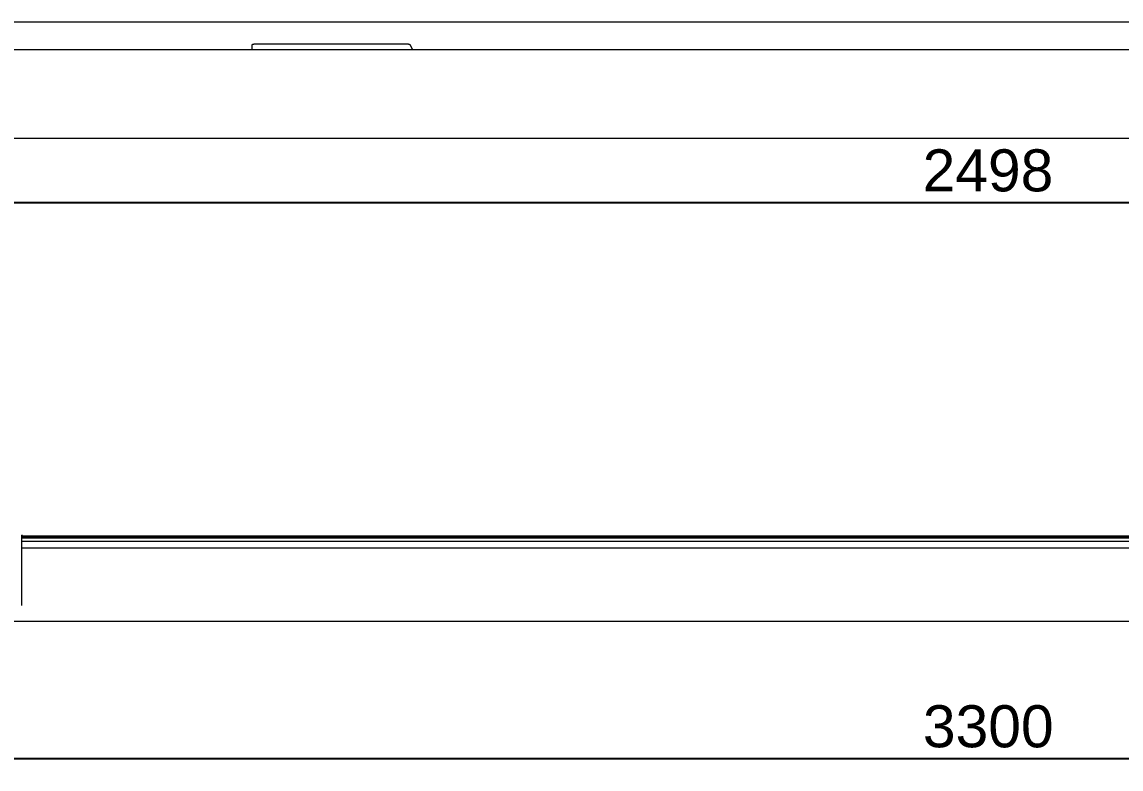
# Model space of a CAD drawing. Header units: millimetres. Extents: x -208 to 4974, y -28 to 3137.
# Drawn here: x 586 to 1631, y 1039 to 1750 of the extents above; entities that cross this region are included whole.
import ezdxf

# ---------------------------------------------------------------- set-up
doc = ezdxf.new("R2010")
doc.units = ezdxf.units.MM
doc.layers.add('ZANO_R', color=7, linetype='Continuous', lineweight=0)
doc.layers.add('ZANO_W', color=1, linetype='Continuous', lineweight=0)
doc.styles.add('Arial', font='arial.ttf')
doc.styles.get("Standard").update_dxf_attribs({"font": 'ARIALUNI.TTF'})
doc.dimstyles.new('pl i ang', dxfattribs={"dimtxt": 50, "dimasz": 50, "dimexe": 1.25, "dimexo": 0.625, "dimgap": 10, "dimtad": 1, "dimtoh": 1, "dimtxsty": 'Standard', "dimcen": 2.5, "dimclrd": 1, "dimclre": 1, "dimclrt": 1, "dimadec": 0, "dimazin": 0, "dimtfac": 1, "dimtmove": 0, "dimatfit": 3, "dimfxl": 1, "dimarcsym": 1})

# ---------------------------------------------------------------- blocks, each defined once
blk = doc.blocks.new('*D514')
at = {"layer": 'ZANO_W', "color": 1, "lineweight": -2}
for p, q in [((255.3, 1547.9), (255.3, 1587.9)), ((295.3, 1577.9), (2713.3, 1577.9)), ((2753.3, 1547.9), (2753.3, 1587.9))]:
    blk.add_line(p, q, dxfattribs=at)
at = {"layer": 'ZANO_W', "color": 1}
for points in [[(295.3, 1584.5), (295.3, 1571.2), (255.3, 1577.9)], [(2713.3, 1571.2), (2713.3, 1584.5), (2753.3, 1577.9)]]:
    blk.add_solid(points, dxfattribs=at)
at = {"layer": 'ZANO_W', "color": 1, "insert": (1504.3, 1608.3), "char_height": 40, "attachment_point": 5, "style": 'Arial'}
blk.add_mtext('2498', dxfattribs=at)
blk = doc.blocks.new('*D515')
at = {"layer": 'ZANO_W', "color": 1, "lineweight": -2}
for p, q in [((-145.3, 1281.1), (-145.3, 1039)), ((3154.6, 1281.1), (3154.6, 1039)), ((-105.3, 1049), (3114.6, 1049))]:
    blk.add_line(p, q, dxfattribs=at)
at = {"layer": 'ZANO_W', "color": 1}
for points in [[(-105.3, 1055.7), (-105.3, 1042.3), (-145.3, 1049)], [(3114.6, 1042.3), (3114.6, 1055.7), (3154.6, 1049)]]:
    blk.add_solid(points, dxfattribs=at)
at = {"layer": 'ZANO_W', "color": 1, "insert": (1504.6, 1079.4), "char_height": 40, "attachment_point": 5, "style": 'Arial'}
blk.add_mtext('3300', dxfattribs=at)

msp = doc.modelspace()

# ---------------------------------------------------------------- linework, layer by layer
at = {"layer": 'ZANO_R'}
for p, q in [((259.5, 1749.8), (2750.2, 1749.8)), ((259.5, 1749.8), (2750.2, 1749.8)), ((804.9, 1728.1), (804.9, 1728.2)), ((804.9, 1728.2), (804.9, 1728.2)), ((804.9, 1728.2), (805, 1728.2)), ((804.9, 1728), (804.9, 1728.1)), ((804.9, 1728.1), (804.9, 1728.1)), ((804.9, 1728.1), (804.9, 1728.1)), ((804.9, 1728.1), (804.9, 1728.1)), ((804.9, 1728.1), (804.9, 1728.1)), ((804.9, 1728.1), (804.9, 1728.1)), ((804.9, 1728.1), (804.9, 1728.1)), ((804.9, 1728.1), (804.9, 1728.1)), ((804.9, 1728.1), (804.9, 1728.1)), ((804.9, 1728), (804.9, 1728)), ((804.9, 1728), (804.9, 1728)), ((804.9, 1728), (804.9, 1728)), ((804.9, 1728), (804.9, 1728)), ((804.9, 1728), (804.9, 1728)), ((804.9, 1728), (804.9, 1728)), ((804.9, 1728), (804.9, 1728)), ((804.9, 1723.6), (804.9, 1728)), ((805, 1728.2), (805, 1728.3)), ((805, 1728.3), (805, 1728.3)), ((805, 1728.3), (805, 1728.3)), ((805, 1728.3), (805.1, 1728.3)), ((805, 1728.2), (805, 1728.2)), ((805, 1728.2), (805, 1728.2)), ((805, 1728.2), (805, 1728.2)), ((805, 1728.2), (805, 1728.2)), ((805, 1728.2), (805, 1728.2)), ((805, 1728.2), (805, 1728.2)), ((805, 1728.2), (805, 1728.2)), ((805.1, 1728.3), (805.1, 1728.4)), ((805.1, 1728.4), (805.1, 1728.4)), ((805.1, 1728.4), (805.2, 1728.4)), ((805.1, 1728.3), (805.1, 1728.3)), ((805.1, 1728.3), (805.1, 1728.3)), ((805.1, 1728.3), (805.1, 1728.3)), ((805.2, 1728.4), (805.3, 1728.5)), ((805.2, 1728.4), (805.2, 1728.4)), ((805.2, 1728.4), (805.2, 1728.4)), ((805.3, 1728.5), (805.3, 1728.5)), ((805.3, 1728.5), (805.3, 1728.5)), ((805.3, 1728.5), (805.4, 1728.5)), ((805.4, 1728.5), (805.5, 1728.6)), ((805.4, 1728.5), (805.4, 1728.5)), ((805.4, 1728.5), (805.4, 1728.5)), ((805.5, 1728.6), (805.6, 1728.6)), ((805.6, 1728.6), (805.7, 1728.7)), ((805.6, 1728.6), (805.6, 1728.6)), ((805.7, 1728.7), (805.8, 1728.7)), ((805.8, 1728.7), (805.9, 1728.7)), ((805.9, 1728.7), (806, 1728.8)), ((806, 1728.8), (806.2, 1728.8)), ((806.2, 1728.8), (806.3, 1728.8)), ((806.3, 1728.8), (806.5, 1728.9)), ((806.5, 1728.9), (806.6, 1728.9)), ((806.6, 1728.9), (806.8, 1728.9)), ((806.8, 1728.9), (806.9, 1728.9)), ((806.9, 1728.9), (807.1, 1729)), ((807.1, 1729), (807.2, 1729)), ((807.2, 1729), (807.4, 1729)), ((807.4, 1729), (807.6, 1729)), ((807.6, 1729), (807.7, 1729)), ((807.7, 1729), (807.9, 1729)), ((807.9, 1729), (951.8, 1729)), ((951.8, 1729), (952, 1729)), ((952, 1729), (952.3, 1729)), ((952.3, 1729), (952.5, 1729)), ((952.5, 1729), (952.8, 1728.9)), ((952.8, 1728.9), (953, 1728.9)), ((953, 1728.9), (953.1, 1728.9)), ((953.1, 1728.9), (953.3, 1728.9)), ((953.3, 1728.9), (953.4, 1728.8)), ((953.4, 1728.8), (953.5, 1728.8)), ((953.5, 1728.8), (953.6, 1728.8)), ((953.6, 1728.8), (953.7, 1728.8)), ((953.7, 1728.8), (953.8, 1728.7)), ((953.8, 1728.7), (953.9, 1728.7)), ((953.9, 1728.7), (954, 1728.7)), ((954, 1728.7), (954.1, 1728.6)), ((954.1, 1728.6), (954.2, 1728.6)), ((954.2, 1728.6), (954.2, 1728.6)), ((954.2, 1728.6), (954.2, 1728.5)), ((954.2, 1728.5), (954.3, 1728.5)), ((954.3, 1728.5), (954.3, 1728.5)), ((954.3, 1728.5), (954.4, 1728.5)), ((954.4, 1728.5), (954.4, 1728.5)), ((954.4, 1728.5), (954.4, 1728.5)), ((954.4, 1728.5), (954.5, 1728.4)), ((954.5, 1728.4), (954.5, 1728.4)), ((954.5, 1728.4), (954.5, 1728.4)), ((954.5, 1728.4), (954.5, 1728.4)), ((954.5, 1728.4), (954.6, 1728.4)), ((954.6, 1728.4), (954.6, 1728.3)), ((954.6, 1728.3), (954.6, 1728.3)), ((954.6, 1728.3), (954.6, 1728.3)), ((954.6, 1728.3), (954.6, 1728.3)), ((954.6, 1728.3), (954.6, 1728.3)), ((954.6, 1728.3), (954.7, 1728.3)), ((954.7, 1728.3), (954.7, 1728.3)), ((954.7, 1728.3), (954.7, 1728.2)), ((954.7, 1728.2), (957.2, 1723.6)), ((954.7, 1728.2), (954.7, 1728.2)), ((954.7, 1728.2), (954.7, 1728.2)), ((954.7, 1728.2), (954.7, 1728.2)), ((954.7, 1728.2), (954.7, 1728.2)), ((954.7, 1728.2), (954.7, 1728.2)), ((954.7, 1728.2), (954.7, 1728.2)), ((954.7, 1728.2), (954.7, 1728.2)), ((954.7, 1728.2), (954.7, 1728.2)), ((954.7, 1728.2), (954.7, 1728.2)), ((541.9, 1723.6), (2467.3, 1723.6)), ((2492.4, 1638.8), (516.9, 1638.8)), ((585.9, 1261.7), (585.9, 1261.4)), ((585.9, 1194.6), (585.9, 1261.4)), ((2743.9, 1260.5), (585.9, 1260.5)), ((585.9, 1259.5), (2744.3, 1259.5)), ((2750.3, 1258.5), (585.9, 1258.5)), ((2753.3, 1255.5), (585.9, 1255.5)), ((2750.1, 1249.1), (585.9, 1249.1)), ((2750.1, 1179.4), (259.4, 1179.4))]:
    msp.add_line(p, q, dxfattribs=at)

# ---------------------------------------------------------------- dimensions: what is measured, and where the dimension line sits
at = {"layer": 'ZANO_W'}
for base, p1, p2, picture, middle in [((2753.3, 1577.9), (255.3, 1537.9), (2753.3, 1537.9), '*D514', (1504.3, 1608.3)), ((3154.6, 1049), (-145.3, 1291.1), (3154.6, 1291.1), '*D515', (1504.6, 1079.4))]:
    dim = msp.add_linear_dim(base=base, p1=p1, p2=p2, dimstyle='pl i ang', override={"dimtxt": 40, "dimasz": 40, "dimexe": 10, "dimexo": 10, "dimtoh": 0, "dimdec": 0, "dimtxsty": 'Arial', "dimtdec": 0, "dimtmove": 1}, dxfattribs=at)
    dim.commit()
    dim.dimension.update_dxf_attribs({"geometry": picture, "text_midpoint": middle})

doc.saveas('drawing.dxf')
